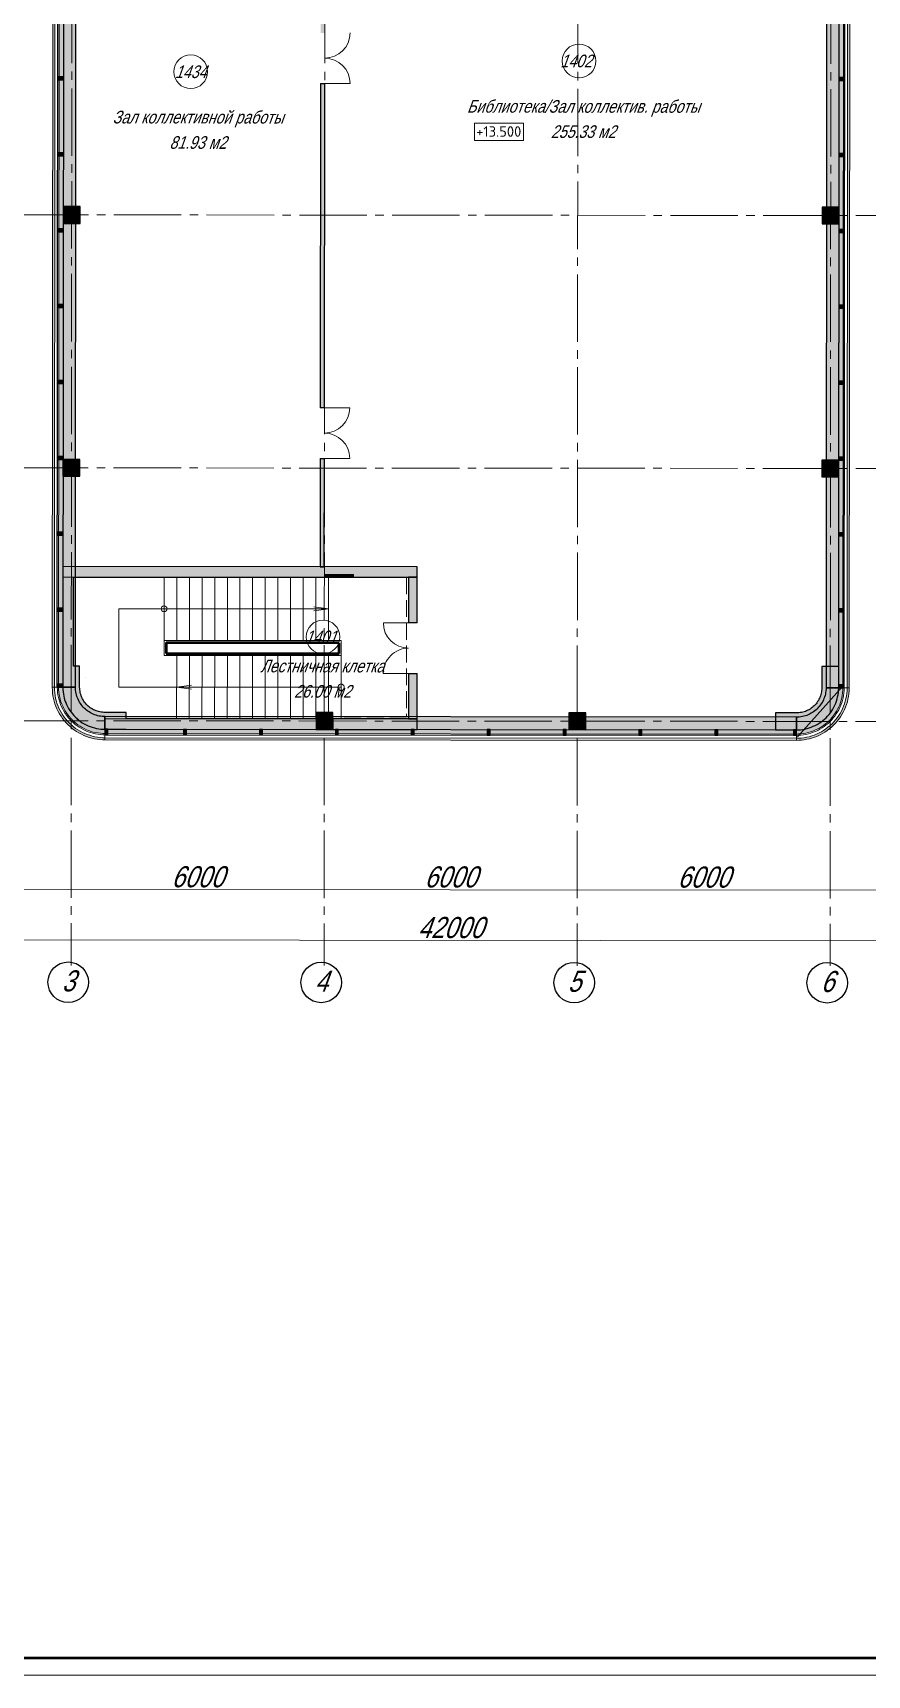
# Model space of a CAD drawing. Header units: millimetres. Extents: x 1949 to 134543, y 1145 to 48705.
# Drawn here: x 114758 to 124651, y 1145 to 20622 of the extents above; entities that cross this region are included whole.
import ezdxf

# ---------------------------------------------------------------- set-up
doc = ezdxf.new("R2010")
doc.units = ezdxf.units.MM
doc.linetypes.add('LTYPE_2', pattern=[270, 200, -70])
doc.linetypes.add('LTYPE_5', pattern=[1100, 800, -100, 100, -100])
for name, color, linetype, lineweight, true_color in [('Лестница', 18, 'Continuous', 25, 0x000000), ('Общий01', 18, 'Continuous', 13, 0x000000), ('Общий02', 18, 'Continuous', 18, 0x000000), ('Стена', 18, 'Continuous', 50, 0x000000), ('Текст_1_10', 18, 'Continuous', 25, 0x000000)]:
    doc.layers.add(name, color=color, linetype=linetype, lineweight=lineweight, true_color=true_color)
doc.layers.add('Оси', color=30, linetype='LTYPE_5', lineweight=9)
doc.styles.add('ARIAL', font='arial.ttf')
doc.styles.add('ARIALUNICODEMS', font='ARIALUNI.ttf')
doc.styles.add('ISOCPEUR', font='isocpeur.ttf')

# ---------------------------------------------------------------- blocks, each defined once
blk = doc.blocks.new('*U221')
at = {"lineweight": 0}
blk.add_lwpolyline([(-836, -5), (5, -5), (5, 1184), (-836, 1184)], close=True, dxfattribs=at)
at = {"color": 0, "linetype": 'Continuous', "lineweight": 50}
blk.add_lwpolyline([(-816, 1179), (0, 1179), (0, 0), (-816, 0)], close=True, dxfattribs=at)

msp = doc.modelspace()

# ---------------------------------------------------------------- hatches: boundary and pattern name
at = {"layer": 'Общий01', "linetype": 'Continuous', "lineweight": 5}
for points in [[(115263, 12863), (115272, 24363), (115122, 24363), (115113, 12863)], [(124172, 24356), (124163, 12856), (124313, 12856), (124322, 24356)], [(115013, 12863), (115022, 24238), (114997, 24238), (114988, 12863)], [(115113, 12863), (115122, 24313), (115072, 24313), (115063, 12863)], [(124322, 24306), (124313, 12856), (124363, 12856), (124372, 24306)], [(124422, 24231), (124413, 12856), (124438, 12856), (124447, 24231)], [(115118, 18363), (115318, 18363), (115318, 18563), (115118, 18563)], [(124118, 18356), (124318, 18356), (124318, 18556), (124118, 18556)], [(115115, 15363), (115315, 15363), (115315, 15563), (115115, 15563)], [(124115, 15356), (124315, 15356), (124315, 15556), (124115, 15556)], [(115114, 14168), (119314, 14165), (119314, 14290), (115114, 14293)], [(115238, 13113), (115239, 14168), (115114, 14168), (115113, 13113)], [(115313, 12863), (115313, 13113), (115113, 13113), (115113, 12863)], [(124113, 13106), (124113, 12856), (124313, 12856), (124313, 13106)], [(115013, 12858), (115013, 12863), (114988, 12863), (114988, 12858), (114989, 12825), (114992, 12793), (114996, 12760), (115003, 12728), (115011, 12696), (115020, 12665), (115031, 12634), (115044, 12604), (115058, 12575), (115074, 12546), (115092, 12518), (115110, 12491), (115130, 12466), (115152, 12441), (115175, 12417), (115199, 12395), (115224, 12374), (115250, 12354), (115277, 12336), (115305, 12319), (115334, 12304), (115363, 12290), (115394, 12277), (115425, 12267), (115456, 12258), (115488, 12250), (115520, 12245), (115553, 12241), (115585, 12238), (115613, 12238), (115613, 12263), (115587, 12263), (115555, 12265), (115524, 12269), (115493, 12275), (115462, 12282), (115432, 12291), (115403, 12301), (115373, 12313), (115345, 12326), (115317, 12341), (115290, 12357), (115264, 12374), (115239, 12393), (115215, 12414), (115192, 12435), (115170, 12458), (115150, 12481), (115130, 12506), (115112, 12532), (115096, 12559), (115081, 12586), (115067, 12614), (115055, 12643), (115044, 12673), (115035, 12703), (115027, 12733), (115021, 12764), (115017, 12795), (115014, 12827)], [(115113, 12859), (115113, 12863), (115063, 12863), (115063, 12858), (115064, 12830), (115067, 12801), (115070, 12772), (115076, 12744), (115083, 12716), (115091, 12689), (115101, 12662), (115112, 12635), (115125, 12609), (115139, 12584), (115154, 12560), (115171, 12536), (115188, 12513), (115207, 12491), (115227, 12471), (115248, 12451), (115270, 12433), (115293, 12415), (115317, 12399), (115342, 12384), (115367, 12371), (115393, 12358), (115420, 12348), (115447, 12338), (115475, 12330), (115503, 12324), (115531, 12319), (115560, 12315), (115589, 12313), (115613, 12313), (115613, 12363), (115591, 12363), (115565, 12365), (115539, 12368), (115513, 12373), (115488, 12379), (115462, 12386), (115438, 12394), (115413, 12404), (115390, 12415), (115367, 12428), (115344, 12441), (115322, 12456), (115302, 12472), (115281, 12489), (115262, 12506), (115244, 12525), (115227, 12545), (115211, 12566), (115196, 12587), (115182, 12609), (115169, 12632), (115158, 12656), (115148, 12680), (115139, 12705), (115131, 12730), (115125, 12755), (115120, 12781), (115116, 12807), (115114, 12833)], [(115263, 12860), (115263, 12863), (115113, 12863), (115113, 12859), (115114, 12833), (115116, 12807), (115120, 12781), (115125, 12755), (115131, 12730), (115139, 12705), (115148, 12680), (115158, 12656), (115169, 12632), (115182, 12609), (115196, 12587), (115211, 12566), (115227, 12545), (115244, 12525), (115262, 12506), (115281, 12489), (115302, 12472), (115322, 12456), (115344, 12441), (115367, 12428), (115390, 12415), (115413, 12404), (115438, 12394), (115462, 12386), (115488, 12379), (115513, 12373), (115539, 12368), (115565, 12365), (115591, 12363), (115613, 12363), (115613, 12513), (115598, 12513), (115579, 12514), (115561, 12517), (115543, 12520), (115525, 12524), (115508, 12529), (115490, 12535), (115473, 12542), (115457, 12550), (115441, 12558), (115425, 12568), (115410, 12578), (115395, 12589), (115381, 12601), (115368, 12613), (115355, 12627), (115343, 12640), (115332, 12655), (115321, 12670), (115311, 12685), (115303, 12701), (115295, 12718), (115287, 12735), (115281, 12752), (115276, 12770), (115271, 12787), (115268, 12805), (115265, 12823), (115264, 12842)], [(115113, 12863), (115113, 12859), (115114, 12833), (115116, 12807), (115120, 12781), (115125, 12755), (115131, 12730), (115139, 12705), (115143, 12692), (115148, 12680), (115158, 12656), (115169, 12632), (115182, 12609), (115196, 12587), (115211, 12566), (115227, 12545), (115244, 12525), (115262, 12506), (115282, 12489), (115302, 12472), (115323, 12456), (115344, 12441), (115367, 12428), (115390, 12415), (115413, 12404), (115438, 12395), (115463, 12386), (115488, 12379), (115513, 12373), (115539, 12368), (115565, 12365), (115591, 12363), (115613, 12363), (115613, 12563), (115600, 12563), (115584, 12564), (115569, 12566), (115553, 12569), (115538, 12572), (115523, 12577), (115508, 12582), (115493, 12588), (115479, 12594), (115465, 12602), (115452, 12610), (115439, 12619), (115426, 12628), (115414, 12638), (115403, 12649), (115392, 12660), (115382, 12672), (115372, 12685), (115363, 12697), (115355, 12711), (115347, 12725), (115340, 12739), (115334, 12753), (115331, 12761), (115329, 12768), (115324, 12783), (115320, 12798), (115317, 12814), (115315, 12829), (115314, 12845), (115313, 12861), (115313, 12863)], [(124163, 12856), (124163, 12853), (124163, 12835), (124161, 12816), (124158, 12798), (124155, 12780), (124151, 12763), (124145, 12745), (124139, 12728), (124132, 12711), (124124, 12694), (124115, 12678), (124105, 12663), (124094, 12648), (124083, 12633), (124071, 12620), (124058, 12606), (124045, 12594), (124031, 12582), (124016, 12571), (124001, 12561), (123985, 12552), (123969, 12543), (123953, 12535), (123936, 12528), (123918, 12522), (123901, 12517), (123883, 12513), (123865, 12510), (123846, 12508), (123828, 12507), (123813, 12506), (123813, 12356), (123835, 12357), (123861, 12358), (123887, 12362), (123913, 12366), (123938, 12372), (123963, 12379), (123988, 12388), (124012, 12398), (124036, 12409), (124059, 12421), (124082, 12434), (124103, 12449), (124124, 12465), (124144, 12481), (124164, 12499), (124182, 12518), (124199, 12538), (124215, 12559), (124230, 12580), (124244, 12602), (124257, 12625), (124268, 12649), (124278, 12673), (124287, 12697), (124295, 12722), (124301, 12748), (124306, 12773), (124310, 12799), (124312, 12825), (124313, 12852), (124313, 12856)], [(124413, 12856), (124413, 12851), (124412, 12819), (124410, 12788), (124405, 12757), (124399, 12726), (124391, 12696), (124382, 12665), (124371, 12636), (124359, 12607), (124345, 12579), (124330, 12551), (124313, 12525), (124295, 12499), (124276, 12474), (124255, 12451), (124234, 12428), (124211, 12407), (124186, 12386), (124161, 12367), (124135, 12350), (124108, 12334), (124081, 12319), (124052, 12306), (124023, 12294), (123993, 12284), (123963, 12275), (123932, 12268), (123901, 12263), (123870, 12259), (123839, 12257), (123813, 12256), (123813, 12231), (123840, 12232), (123873, 12234), (123905, 12238), (123937, 12244), (123969, 12251), (124001, 12260), (124032, 12271), (124062, 12283), (124092, 12297), (124121, 12312), (124149, 12329), (124176, 12347), (124202, 12367), (124227, 12388), (124251, 12410), (124274, 12434), (124295, 12458), (124315, 12484), (124334, 12511), (124352, 12539), (124368, 12567), (124382, 12597), (124395, 12627), (124406, 12658), (124416, 12689), (124423, 12721), (124430, 12753), (124434, 12785), (124437, 12818), (124438, 12850), (124438, 12856)], [(124313, 12856), (124313, 12852), (124312, 12825), (124310, 12799), (124306, 12773), (124301, 12748), (124295, 12722), (124287, 12697), (124278, 12673), (124268, 12649), (124257, 12625), (124244, 12602), (124230, 12580), (124215, 12559), (124199, 12538), (124182, 12518), (124164, 12499), (124144, 12481), (124124, 12465), (124103, 12449), (124082, 12434), (124059, 12421), (124036, 12409), (124012, 12398), (123988, 12388), (123963, 12379), (123938, 12372), (123913, 12366), (123887, 12362), (123861, 12358), (123835, 12357), (123813, 12356), (123813, 12306), (123837, 12307), (123866, 12309), (123894, 12312), (123922, 12317), (123951, 12324), (123978, 12332), (124005, 12341), (124032, 12352), (124058, 12364), (124084, 12377), (124108, 12392), (124132, 12408), (124155, 12426), (124177, 12444), (124199, 12464), (124219, 12484), (124237, 12506), (124255, 12529), (124272, 12552), (124287, 12577), (124301, 12602), (124314, 12628), (124325, 12654), (124335, 12681), (124343, 12709), (124350, 12737), (124356, 12765), (124360, 12794), (124362, 12822), (124363, 12851), (124363, 12856)], [(123813, 12356), (123835, 12357), (123861, 12358), (123887, 12362), (123912, 12366), (123938, 12372), (123963, 12379), (123988, 12388), (124012, 12398), (124036, 12409), (124059, 12421), (124082, 12434), (124103, 12449), (124124, 12465), (124144, 12482), (124163, 12499), (124182, 12518), (124199, 12538), (124215, 12559), (124230, 12580), (124244, 12602), (124257, 12625), (124268, 12649), (124278, 12673), (124287, 12697), (124295, 12722), (124301, 12748), (124306, 12773), (124310, 12799), (124312, 12825), (124313, 12852), (124313, 12856), (124113, 12856), (124113, 12854), (124113, 12838), (124111, 12822), (124109, 12807), (124106, 12791), (124102, 12776), (124098, 12761), (124092, 12746), (124086, 12732), (124079, 12718), (124072, 12704), (124063, 12691), (124054, 12678), (124045, 12665), (124034, 12653), (124023, 12642), (124012, 12631), (124000, 12621), (123987, 12612), (123974, 12603), (123961, 12595), (123947, 12588), (123933, 12581), (123918, 12575), (123903, 12570), (123888, 12566), (123873, 12562), (123857, 12560), (123842, 12558), (123826, 12557), (123813, 12556)], [(115863, 12563), (115613, 12563), (115613, 12363), (115863, 12363)], [(123813, 12506), (115613, 12513), (115613, 12363), (123813, 12356)], [(118113, 12486), (115863, 12488), (115863, 12363), (118113, 12361)], [(118113, 12361), (118313, 12361), (118313, 12561), (118113, 12561)], [(119313, 12485), (118313, 12486), (118313, 12361), (119313, 12360)], [(121113, 12359), (121313, 12358), (121313, 12558), (121113, 12559)], [(123813, 12556), (123563, 12557), (123563, 12357), (123813, 12356)], [(123813, 12356), (115613, 12363), (115613, 12313), (123813, 12306)], [(123813, 12256), (115613, 12263), (115613, 12238), (123813, 12231)]]:
    msp.add_hatch(color=252, dxfattribs=at).paths.add_polyline_path(points)
at = {"layer": 'Общий02', "linetype": 'Continuous', "lineweight": 5}
for points in [[(115119, 20064), (115119, 20099), (115054, 20099), (115054, 20064)], [(124384, 20056), (124384, 20091), (124319, 20091), (124319, 20056)], [(115118, 19164), (115118, 19199), (115053, 19199), (115053, 19164)], [(124383, 19156), (124383, 19191), (124318, 19191), (124318, 19156)], [(115117, 18264), (115118, 18299), (115053, 18299), (115052, 18264)], [(124382, 18256), (124382, 18291), (124317, 18291), (124317, 18256)], [(115117, 17364), (115117, 17399), (115052, 17399), (115052, 17364)], [(124382, 17356), (124382, 17391), (124317, 17391), (124317, 17356)], [(115116, 16464), (115116, 16499), (115051, 16499), (115051, 16464)], [(124381, 16456), (124381, 16491), (124316, 16491), (124316, 16456)], [(115115, 15564), (115115, 15599), (115050, 15599), (115050, 15564)], [(124380, 15556), (124380, 15591), (124315, 15591), (124315, 15556)], [(115115, 14664), (115115, 14699), (115050, 14699), (115050, 14664)], [(124380, 14656), (124380, 14691), (124315, 14691), (124315, 14656)], [(115114, 13764), (115114, 13799), (115049, 13799), (115049, 13764)], [(124379, 13756), (124379, 13791), (124314, 13791), (124314, 13756)], [(115113, 12864), (115113, 12899), (115048, 12899), (115048, 12864)], [(124378, 12856), (124378, 12891), (124313, 12891), (124313, 12856)], [(115648, 12363), (115613, 12363), (115613, 12298), (115648, 12298)], [(116580, 12362), (116545, 12362), (116545, 12297), (116580, 12297)], [(117480, 12361), (117445, 12361), (117445, 12296), (117480, 12296)], [(118380, 12361), (118345, 12361), (118345, 12296), (118380, 12296)], [(119280, 12360), (119245, 12360), (119245, 12295), (119280, 12295)], [(120180, 12359), (120145, 12359), (120145, 12294), (120180, 12294)], [(121080, 12359), (121045, 12359), (121045, 12294), (121080, 12294)], [(121980, 12358), (121945, 12358), (121945, 12293), (121980, 12293)], [(122880, 12357), (122845, 12357), (122845, 12292), (122880, 12292)], [(123813, 12356), (123778, 12356), (123778, 12291), (123813, 12291)]]:
    msp.add_hatch(color=252, dxfattribs=at).paths.add_polyline_path(points)
at = {"layer": 'Стена', "linetype": 'Continuous', "lineweight": 5}
h = msp.add_hatch(color=252, dxfattribs=at)
h.paths.add_polyline_path([(118216, 16176), (118219, 20022), (118169, 20022), (118166, 16176)])
h.paths.add_polyline_path([(118220, 21877), (118170, 21877), (118169, 20622), (118219, 20622)])
h.paths.add_polyline_path([(118171, 22327), (118221, 22327), (118221, 22861), (118171, 22861)])
h.paths.add_polyline_path([(118215, 15576), (118165, 15576), (118164, 14291), (118214, 14291)])
h = msp.add_hatch(color=252, dxfattribs=at)
h.paths.add_polyline_path([(119314, 13625), (119314, 14165), (119214, 14165), (119214, 13625)])
h.paths.add_polyline_path([(119313, 13025), (119213, 13025), (119213, 12485), (119313, 12485)])

# ---------------------------------------------------------------- linework, layer by layer
at = {"layer": 'Лестница', "color": 252, "linetype": 'Continuous', "lineweight": 13}
for p, q in [((116314, 14167), (115114, 14168)), ((118264, 14166), (116314, 14167)), ((116314, 13417), (116314, 14167)), ((116464, 13417), (116464, 14167)), ((116614, 13417), (116614, 14167)), ((116764, 13417), (116764, 14167)), ((116914, 13417), (116914, 14167)), ((117064, 13417), (117064, 14167)), ((117214, 13417), (117214, 14167)), ((117364, 13416), (117364, 14166)), ((117514, 13416), (117514, 14166)), ((117664, 13416), (117664, 14166)), ((117814, 13416), (117814, 14166)), ((117964, 13416), (117964, 14166)), ((118114, 13416), (118114, 14166)), ((118264, 13416), (118264, 14166)), ((115776, 12863), (115776, 13793)), ((115776, 13793), (118264, 13791)), ((118264, 13791), (118076, 13791)), ((118264, 13791), (118089, 13816)), ((118089, 13766), (118264, 13791)), ((118264, 13791), (118264, 13791)), ((116314, 13417), (118414, 13416)), ((116314, 13237), (116314, 13417)), ((118414, 13236), (118414, 13416)), ((118414, 13236), (116314, 13237)), ((116464, 13237), (116463, 12487)), ((116614, 13237), (116613, 12487)), ((116764, 13237), (116763, 12487)), ((116914, 13237), (116913, 12487)), ((117064, 13237), (117063, 12487)), ((117214, 13237), (117213, 12487)), ((117364, 13236), (117363, 12486)), ((117514, 13236), (117513, 12486)), ((117664, 13236), (117663, 12486)), ((117814, 13236), (117813, 12486)), ((117964, 13236), (117963, 12486)), ((118114, 13236), (118113, 12486)), ((118264, 13236), (118263, 12486)), ((118414, 13236), (118413, 12486)), ((116463, 12862), (115776, 12863)), ((116638, 12887), (116463, 12862)), ((118413, 12861), (116463, 12862)), ((116463, 12862), (116651, 12862)), ((116463, 12862), (116463, 12862)), ((116463, 12862), (116638, 12837)), ((118377, 12870), (118376, 12864)), ((118376, 12864), (118376, 12861)), ((118376, 12861), (118376, 12861)), ((118376, 12861), (118376, 12855)), ((118379, 12875), (118377, 12870)), ((118382, 12881), (118379, 12875)), ((118385, 12886), (118382, 12881)), ((118390, 12890), (118385, 12886)), ((118395, 12893), (118390, 12890)), ((118400, 12896), (118395, 12893)), ((118406, 12897), (118400, 12896)), ((118412, 12898), (118406, 12897)), ((118418, 12898), (118412, 12898)), ((118413, 12898), (118413, 12898)), ((118424, 12896), (118418, 12898)), ((118430, 12894), (118424, 12896)), ((118435, 12891), (118430, 12894)), ((118440, 12887), (118435, 12891)), ((118444, 12882), (118440, 12887)), ((118447, 12877), (118444, 12882)), ((118449, 12871), (118447, 12877)), ((118450, 12865), (118449, 12871)), ((118451, 12859), (118450, 12865)), ((118450, 12853), (118451, 12859)), ((118451, 12861), (118451, 12861)), ((118376, 12855), (118378, 12849)), ((118378, 12849), (118380, 12843)), ((118380, 12843), (118383, 12838)), ((118383, 12838), (118388, 12833)), ((118388, 12833), (118392, 12830)), ((118392, 12830), (118398, 12827)), ((118398, 12827), (118403, 12824)), ((118403, 12824), (118409, 12823)), ((118409, 12823), (118416, 12823)), ((118413, 12823), (118413, 12823)), ((118416, 12823), (118422, 12824)), ((118422, 12824), (118427, 12826)), ((118427, 12826), (118433, 12829)), ((118433, 12829), (118438, 12832)), ((118438, 12832), (118442, 12837)), ((118442, 12837), (118446, 12842)), ((118446, 12842), (118448, 12847)), ((118448, 12847), (118450, 12853)), ((115282, 12488), (115282, 12488)), ((115613, 12488), (118413, 12486)), ((116981, 12487), (118413, 12486))]:
    msp.add_line(p, q, dxfattribs=at)
at = {"layer": 'Лестница', "color": 252, "linetype": 'Continuous', "lineweight": 50}
for p, q in [((118214, 14191), (118564, 14191)), ((116339, 13392), (118389, 13391)), ((116339, 13392), (116339, 13262)), ((116339, 13262), (118389, 13261)), ((118389, 13261), (118389, 13386))]:
    msp.add_line(p, q, dxfattribs=at)
at = {"layer": 'Лестница', "color": 252, "linetype": 'LTYPE_2', "lineweight": 13}
for p, q in [((118264, 14166), (119189, 14165)), ((119189, 14165), (119188, 12510)), ((119188, 12510), (118388, 12511))]:
    msp.add_line(p, q, dxfattribs=at)
at = {"layer": 'Лестница', "color": 252, "linetype": 'Continuous', "lineweight": 13}
msp.add_circle((116314, 13792), 35, dxfattribs=at)
at = {"layer": 'Общий01', "color": 252, "linetype": 'LTYPE_5', "lineweight": 5}
for p, q in [((115237, 43063), (115211, 9563)), ((118237, 43061), (118211, 9561)), ((121237, 43058), (121211, 9558)), ((124237, 43056), (124211, 9556)), ((130818, 18451), (102998, 18473)), ((130815, 15451), (102995, 15473)), ((130813, 12451), (102993, 12473))]:
    msp.add_line(p, q, dxfattribs=at)
at = {"layer": 'Общий01', "color": 252, "linetype": 'Continuous', "lineweight": 25}
for p, q in [((115122, 24363), (115113, 12863)), ((115263, 12863), (115272, 24513)), ((124172, 24356), (124163, 12856)), ((124313, 12856), (124322, 24356)), ((115318, 18563), (115118, 18563)), ((115118, 18563), (115118, 18363)), ((115318, 18363), (115318, 18563)), ((124318, 18556), (124118, 18556)), ((124118, 18556), (124118, 18356)), ((124318, 18356), (124318, 18556)), ((115118, 18363), (115318, 18363)), ((124118, 18356), (124318, 18356)), ((115315, 15563), (115115, 15563)), ((115115, 15563), (115115, 15363)), ((115315, 15363), (115315, 15563)), ((124315, 15556), (124115, 15556)), ((124115, 15556), (124115, 15356)), ((124315, 15356), (124315, 15556)), ((115115, 15363), (115315, 15363)), ((124115, 15356), (124315, 15356)), ((119314, 14290), (115114, 14293)), ((115114, 14293), (115114, 14168)), ((119314, 14165), (119314, 14290)), ((115114, 14168), (115113, 13113)), ((115238, 13113), (115239, 14168)), ((115239, 14168), (119314, 14165)), ((115113, 13113), (115113, 12863)), ((115313, 13113), (115238, 13113)), ((115313, 12863), (115313, 13113)), ((124113, 13106), (124113, 12856)), ((124313, 13106), (124113, 13106)), ((124313, 12856), (124313, 13106)), ((115113, 12863), (115113, 12863)), ((115113, 12863), (115263, 12863)), ((115263, 12863), (115113, 12863)), ((115113, 12863), (115113, 12859)), ((115113, 12863), (115113, 12859)), ((115113, 12863), (115113, 12863)), ((115113, 12859), (115114, 12833)), ((115113, 12859), (115114, 12833)), ((115263, 12860), (115263, 12863)), ((115263, 12863), (115263, 12863)), ((115264, 12842), (115263, 12860)), ((115313, 12861), (115313, 12863)), ((115313, 12863), (115313, 12863)), ((115314, 12845), (115313, 12861)), ((124113, 12856), (124113, 12856)), ((124113, 12856), (124113, 12854)), ((124163, 12856), (124163, 12856)), ((124163, 12856), (124313, 12856)), ((124163, 12856), (124163, 12853)), ((124313, 12856), (124163, 12856)), ((124313, 12856), (124313, 12856)), ((124313, 12852), (124313, 12856)), ((124313, 12852), (124313, 12856)), ((124313, 12856), (124313, 12856)), ((115114, 12833), (115116, 12807)), ((115114, 12833), (115116, 12807)), ((115116, 12807), (115120, 12781)), ((115116, 12807), (115120, 12781)), ((115120, 12781), (115125, 12755)), ((115120, 12781), (115125, 12755)), ((115125, 12755), (115131, 12730)), ((115125, 12755), (115131, 12730)), ((115131, 12730), (115139, 12705)), ((115131, 12730), (115139, 12705)), ((115139, 12705), (115148, 12680)), ((115139, 12705), (115143, 12692)), ((115143, 12692), (115148, 12680)), ((115148, 12680), (115158, 12656)), ((115148, 12680), (115158, 12656)), ((115265, 12823), (115264, 12842)), ((115268, 12805), (115265, 12823)), ((115271, 12787), (115268, 12805)), ((115276, 12770), (115271, 12787)), ((115281, 12752), (115276, 12770)), ((115287, 12735), (115281, 12752)), ((115295, 12718), (115287, 12735)), ((115303, 12701), (115295, 12718)), ((115311, 12685), (115303, 12701)), ((115321, 12670), (115311, 12685)), ((115315, 12829), (115314, 12845)), ((115317, 12814), (115315, 12829)), ((115320, 12798), (115317, 12814)), ((115324, 12783), (115320, 12798)), ((115332, 12655), (115321, 12670)), ((115329, 12768), (115324, 12783)), ((115331, 12761), (115329, 12768)), ((115334, 12753), (115331, 12761)), ((115340, 12739), (115334, 12753)), ((115347, 12725), (115340, 12739)), ((115355, 12711), (115347, 12725)), ((115363, 12697), (115355, 12711)), ((115372, 12685), (115363, 12697)), ((115382, 12672), (115372, 12685)), ((115392, 12660), (115382, 12672)), ((115403, 12649), (115392, 12660)), ((124045, 12665), (124034, 12653)), ((124054, 12678), (124045, 12665)), ((124063, 12691), (124054, 12678)), ((124072, 12704), (124063, 12691)), ((124079, 12718), (124072, 12704)), ((124086, 12732), (124079, 12718)), ((124092, 12746), (124086, 12732)), ((124098, 12761), (124092, 12746)), ((124105, 12663), (124094, 12648)), ((124102, 12776), (124098, 12761)), ((124106, 12791), (124102, 12776)), ((124115, 12678), (124105, 12663)), ((124109, 12807), (124106, 12791)), ((124111, 12822), (124109, 12807)), ((124113, 12838), (124111, 12822)), ((124113, 12854), (124113, 12838)), ((124124, 12694), (124115, 12678)), ((124132, 12711), (124124, 12694)), ((124139, 12728), (124132, 12711)), ((124145, 12745), (124139, 12728)), ((124151, 12763), (124145, 12745)), ((124155, 12780), (124151, 12763)), ((124158, 12798), (124155, 12780)), ((124161, 12816), (124158, 12798)), ((124163, 12835), (124161, 12816)), ((124163, 12853), (124163, 12835)), ((124268, 12649), (124278, 12673)), ((124268, 12649), (124278, 12673)), ((124278, 12673), (124287, 12697)), ((124278, 12673), (124287, 12697)), ((124287, 12697), (124295, 12722)), ((124287, 12697), (124295, 12722)), ((124295, 12722), (124301, 12748)), ((124295, 12722), (124301, 12748)), ((124301, 12748), (124306, 12773)), ((124301, 12748), (124306, 12773)), ((124306, 12773), (124310, 12799)), ((124306, 12773), (124310, 12799)), ((124310, 12799), (124312, 12825)), ((124310, 12799), (124312, 12825)), ((124312, 12825), (124313, 12852)), ((124312, 12825), (124313, 12852)), ((115158, 12656), (115169, 12632)), ((115158, 12656), (115169, 12632)), ((115169, 12632), (115182, 12609)), ((115169, 12632), (115182, 12609)), ((115182, 12609), (115196, 12587)), ((115182, 12609), (115196, 12587)), ((115196, 12587), (115211, 12566)), ((115196, 12587), (115211, 12566)), ((115211, 12566), (115227, 12545)), ((115211, 12566), (115227, 12545)), ((115227, 12545), (115244, 12525)), ((115227, 12545), (115244, 12525)), ((115244, 12525), (115262, 12506)), ((115244, 12525), (115262, 12506)), ((115262, 12506), (115281, 12489)), ((115262, 12506), (115282, 12489)), ((115281, 12489), (115302, 12472)), ((115282, 12489), (115302, 12472)), ((115302, 12472), (115322, 12456)), ((115302, 12472), (115323, 12456)), ((115343, 12640), (115332, 12655)), ((115355, 12627), (115343, 12640)), ((115368, 12613), (115355, 12627)), ((115381, 12601), (115368, 12613)), ((115395, 12589), (115381, 12601)), ((115410, 12578), (115395, 12589)), ((115414, 12638), (115403, 12649)), ((115425, 12568), (115410, 12578)), ((115426, 12628), (115414, 12638)), ((115441, 12558), (115425, 12568)), ((115439, 12619), (115426, 12628)), ((115452, 12610), (115439, 12619)), ((115457, 12550), (115441, 12558)), ((115465, 12602), (115452, 12610)), ((115473, 12542), (115457, 12550)), ((115479, 12594), (115465, 12602)), ((115490, 12535), (115473, 12542)), ((115493, 12588), (115479, 12594)), ((115508, 12529), (115490, 12535)), ((115508, 12582), (115493, 12588)), ((115523, 12577), (115508, 12582)), ((115525, 12524), (115508, 12529)), ((115538, 12572), (115523, 12577)), ((115543, 12520), (115525, 12524)), ((115553, 12569), (115538, 12572)), ((115561, 12517), (115543, 12520)), ((115569, 12566), (115553, 12569)), ((115579, 12514), (115561, 12517)), ((115584, 12564), (115569, 12566)), ((115598, 12513), (115579, 12514)), ((115600, 12563), (115584, 12564)), ((115613, 12513), (115598, 12513)), ((115613, 12563), (115600, 12563)), ((115863, 12563), (115613, 12563)), ((115613, 12513), (115613, 12513)), ((123813, 12506), (115613, 12513)), ((115613, 12513), (115613, 12363)), ((115613, 12363), (115613, 12513)), ((115863, 12488), (115863, 12563)), ((118113, 12486), (115863, 12488)), ((118313, 12561), (118113, 12561)), ((118113, 12561), (118113, 12486)), ((118313, 12361), (118313, 12561)), ((119313, 12485), (118313, 12486)), ((118313, 12486), (118313, 12361)), ((119313, 12360), (119313, 12485)), ((121313, 12558), (121113, 12559)), ((121113, 12559), (121113, 12359)), ((121313, 12358), (121313, 12558)), ((123813, 12556), (123563, 12557)), ((123563, 12557), (123563, 12357)), ((123826, 12557), (123813, 12556)), ((123813, 12556), (123813, 12556)), ((123828, 12507), (123813, 12506)), ((123813, 12506), (123813, 12506)), ((123813, 12356), (123813, 12506)), ((123813, 12506), (123813, 12356)), ((123842, 12558), (123826, 12557)), ((123846, 12508), (123828, 12507)), ((123857, 12560), (123842, 12558)), ((123865, 12510), (123846, 12508)), ((123873, 12562), (123857, 12560)), ((123883, 12513), (123865, 12510)), ((123888, 12566), (123873, 12562)), ((123901, 12517), (123883, 12513)), ((123903, 12570), (123888, 12566)), ((123918, 12522), (123901, 12517)), ((123918, 12575), (123903, 12570)), ((123933, 12581), (123918, 12575)), ((123936, 12528), (123918, 12522)), ((123947, 12588), (123933, 12581)), ((123953, 12535), (123936, 12528)), ((123961, 12595), (123947, 12588)), ((123969, 12543), (123953, 12535)), ((123974, 12603), (123961, 12595)), ((123985, 12552), (123969, 12543)), ((123987, 12612), (123974, 12603)), ((124001, 12561), (123985, 12552)), ((124000, 12621), (123987, 12612)), ((124012, 12631), (124000, 12621)), ((124016, 12571), (124001, 12561)), ((124023, 12642), (124012, 12631)), ((124031, 12582), (124016, 12571)), ((124034, 12653), (124023, 12642)), ((124045, 12594), (124031, 12582)), ((124058, 12606), (124045, 12594)), ((124071, 12620), (124058, 12606)), ((124083, 12633), (124071, 12620)), ((124094, 12648), (124083, 12633)), ((124124, 12465), (124144, 12482)), ((124124, 12465), (124144, 12481)), ((124144, 12481), (124164, 12499)), ((124144, 12482), (124163, 12499)), ((124163, 12499), (124182, 12518)), ((124164, 12499), (124182, 12518)), ((124182, 12518), (124199, 12538)), ((124182, 12518), (124199, 12538)), ((124199, 12538), (124215, 12559)), ((124199, 12538), (124215, 12559)), ((124215, 12559), (124230, 12580)), ((124215, 12559), (124230, 12580)), ((124230, 12580), (124244, 12602)), ((124230, 12580), (124244, 12602)), ((124244, 12602), (124257, 12625)), ((124244, 12602), (124257, 12625)), ((124257, 12625), (124268, 12649)), ((124257, 12625), (124268, 12649)), ((115322, 12456), (115344, 12441)), ((115323, 12456), (115344, 12441)), ((115344, 12441), (115367, 12428)), ((115344, 12441), (115367, 12428)), ((115367, 12428), (115390, 12415)), ((115367, 12428), (115390, 12415)), ((115390, 12415), (115413, 12404)), ((115390, 12415), (115413, 12404)), ((115413, 12404), (115438, 12394)), ((115413, 12404), (115438, 12395)), ((115438, 12395), (115463, 12386)), ((115438, 12394), (115462, 12386)), ((115462, 12386), (115488, 12379)), ((115463, 12386), (115488, 12379)), ((115488, 12379), (115513, 12373)), ((115488, 12379), (115513, 12373)), ((115513, 12373), (115539, 12368)), ((115513, 12373), (115539, 12368)), ((115539, 12368), (115565, 12365)), ((115539, 12368), (115565, 12365)), ((115565, 12365), (115591, 12363)), ((115565, 12365), (115591, 12363)), ((115591, 12363), (115613, 12363)), ((115591, 12363), (115613, 12363)), ((115613, 12363), (115613, 12363)), ((115613, 12363), (123813, 12356)), ((115613, 12363), (115613, 12363)), ((115613, 12363), (115863, 12363)), ((115863, 12363), (118113, 12361)), ((118113, 12361), (118313, 12361)), ((118313, 12361), (119313, 12360)), ((121113, 12359), (121313, 12358)), ((123563, 12357), (123813, 12356)), ((123813, 12356), (123835, 12357)), ((123813, 12356), (123835, 12357)), ((123813, 12356), (123813, 12356)), ((123813, 12356), (123813, 12356)), ((123835, 12357), (123861, 12358)), ((123835, 12357), (123861, 12358)), ((123861, 12358), (123887, 12362)), ((123861, 12358), (123887, 12362)), ((123887, 12362), (123913, 12366)), ((123887, 12362), (123912, 12366)), ((123912, 12366), (123938, 12372)), ((123913, 12366), (123938, 12372)), ((123938, 12372), (123963, 12379)), ((123938, 12372), (123963, 12379)), ((123963, 12379), (123988, 12388)), ((123963, 12379), (123988, 12388)), ((123988, 12388), (124012, 12398)), ((123988, 12388), (124012, 12398)), ((124012, 12398), (124036, 12409)), ((124012, 12398), (124036, 12409)), ((124036, 12409), (124059, 12421)), ((124036, 12409), (124059, 12421)), ((124059, 12421), (124082, 12434)), ((124059, 12421), (124082, 12434)), ((124082, 12434), (124103, 12449)), ((124082, 12434), (124103, 12449)), ((124103, 12449), (124124, 12465)), ((124103, 12449), (124124, 12465))]:
    msp.add_line(p, q, dxfattribs=at)
at = {"layer": 'Общий01', "color": 252, "linetype": 'Continuous', "lineweight": 13}
for p, q in [((115113, 12863), (115122, 24363)), ((124322, 24356), (124313, 12856)), ((114997, 24238), (114988, 12863)), ((115022, 24263), (115013, 12863)), ((115072, 24313), (115063, 12863)), ((124363, 12856), (124372, 24306)), ((124413, 12856), (124422, 24256)), ((124438, 12856), (124447, 24231)), ((114988, 12863), (114988, 12863)), ((114988, 12863), (114988, 12858)), ((115013, 12863), (114988, 12863)), ((114988, 12863), (115013, 12863)), ((114988, 12858), (114989, 12825)), ((115013, 12858), (115013, 12863)), ((115013, 12863), (115013, 12863)), ((115013, 12863), (115063, 12863)), ((115063, 12863), (115013, 12863)), ((115013, 12863), (115013, 12863)), ((115014, 12827), (115013, 12858)), ((115063, 12863), (115063, 12863)), ((115063, 12863), (115063, 12863)), ((115113, 12863), (115063, 12863)), ((115063, 12858), (115063, 12863)), ((115063, 12863), (115113, 12863)), ((115064, 12830), (115063, 12858)), ((115113, 12859), (115113, 12863)), ((115113, 12863), (115113, 12863)), ((115114, 12833), (115113, 12859)), ((124313, 12856), (124313, 12852)), ((124363, 12856), (124313, 12856)), ((124313, 12856), (124313, 12856)), ((124313, 12856), (124363, 12856)), ((124363, 12851), (124363, 12856)), ((124363, 12856), (124363, 12856)), ((124363, 12856), (124363, 12856)), ((124363, 12856), (124413, 12856)), ((124413, 12856), (124363, 12856)), ((124413, 12851), (124413, 12856)), ((124438, 12856), (124413, 12856)), ((124413, 12856), (124413, 12856)), ((124413, 12856), (124438, 12856)), ((124438, 12850), (124438, 12856)), ((124438, 12856), (124438, 12856)), ((114989, 12825), (114992, 12793)), ((114992, 12793), (114996, 12760)), ((114996, 12760), (115003, 12728)), ((115003, 12728), (115011, 12696)), ((115011, 12696), (115020, 12665)), ((115017, 12795), (115014, 12827)), ((115017, 12795), (115021, 12764)), ((115020, 12665), (115031, 12634)), ((115021, 12764), (115027, 12733)), ((115035, 12703), (115027, 12733)), ((115044, 12673), (115035, 12703)), ((115044, 12673), (115055, 12643)), ((115067, 12801), (115064, 12830)), ((115070, 12772), (115067, 12801)), ((115070, 12772), (115076, 12744)), ((115083, 12716), (115076, 12744)), ((115091, 12689), (115083, 12716)), ((115091, 12689), (115101, 12662)), ((115112, 12635), (115101, 12662)), ((115116, 12807), (115114, 12833)), ((115120, 12781), (115116, 12807)), ((115125, 12755), (115120, 12781)), ((115131, 12730), (115125, 12755)), ((115139, 12705), (115131, 12730)), ((115148, 12680), (115139, 12705)), ((115158, 12656), (115148, 12680)), ((124278, 12673), (124268, 12649)), ((124287, 12697), (124278, 12673)), ((124295, 12722), (124287, 12697)), ((124301, 12748), (124295, 12722)), ((124306, 12773), (124301, 12748)), ((124310, 12799), (124306, 12773)), ((124312, 12825), (124310, 12799)), ((124313, 12852), (124312, 12825)), ((124335, 12681), (124325, 12654)), ((124335, 12681), (124343, 12709)), ((124350, 12737), (124343, 12709)), ((124356, 12765), (124350, 12737)), ((124360, 12794), (124356, 12765)), ((124360, 12794), (124362, 12822)), ((124363, 12851), (124362, 12822)), ((124382, 12665), (124371, 12636)), ((124382, 12665), (124391, 12696)), ((124391, 12696), (124399, 12726)), ((124405, 12757), (124399, 12726)), ((124405, 12757), (124410, 12788)), ((124406, 12658), (124416, 12689)), ((124410, 12788), (124412, 12819)), ((124412, 12819), (124413, 12851)), ((124416, 12689), (124423, 12721)), ((124423, 12721), (124430, 12753)), ((124430, 12753), (124434, 12785)), ((124434, 12785), (124437, 12818)), ((124437, 12818), (124438, 12850)), ((115031, 12634), (115044, 12604)), ((115044, 12604), (115058, 12575)), ((115067, 12614), (115055, 12643)), ((115058, 12575), (115074, 12546)), ((115067, 12614), (115081, 12586)), ((115074, 12546), (115092, 12518)), ((115096, 12559), (115081, 12586)), ((115092, 12518), (115110, 12491)), ((115096, 12559), (115112, 12532)), ((115110, 12491), (115130, 12466)), ((115112, 12635), (115125, 12609)), ((115112, 12532), (115130, 12506)), ((115125, 12609), (115139, 12584)), ((115150, 12481), (115130, 12506)), ((115130, 12466), (115152, 12441)), ((115154, 12560), (115139, 12584)), ((115150, 12481), (115170, 12458)), ((115171, 12536), (115154, 12560)), ((115169, 12632), (115158, 12656)), ((115182, 12609), (115169, 12632)), ((115171, 12536), (115188, 12513)), ((115196, 12587), (115182, 12609)), ((115207, 12491), (115188, 12513)), ((115211, 12566), (115196, 12587)), ((115227, 12471), (115207, 12491)), ((115227, 12545), (115211, 12566)), ((115244, 12525), (115227, 12545)), ((115248, 12451), (115227, 12471)), ((115262, 12506), (115244, 12525)), ((115281, 12489), (115262, 12506)), ((115302, 12472), (115281, 12489)), ((115322, 12456), (115302, 12472)), ((124144, 12481), (124124, 12465)), ((124164, 12499), (124144, 12481)), ((124182, 12518), (124164, 12499)), ((124199, 12538), (124182, 12518)), ((124215, 12559), (124199, 12538)), ((124199, 12464), (124219, 12484)), ((124230, 12580), (124215, 12559)), ((124219, 12484), (124237, 12506)), ((124244, 12602), (124230, 12580)), ((124255, 12529), (124237, 12506)), ((124257, 12625), (124244, 12602)), ((124272, 12552), (124255, 12529)), ((124255, 12451), (124276, 12474)), ((124268, 12649), (124257, 12625)), ((124272, 12552), (124287, 12577)), ((124276, 12474), (124295, 12499)), ((124287, 12577), (124301, 12602)), ((124313, 12525), (124295, 12499)), ((124295, 12458), (124315, 12484)), ((124301, 12602), (124314, 12628)), ((124330, 12551), (124313, 12525)), ((124325, 12654), (124314, 12628)), ((124315, 12484), (124334, 12511)), ((124330, 12551), (124345, 12579)), ((124334, 12511), (124352, 12539)), ((124359, 12607), (124345, 12579)), ((124352, 12539), (124368, 12567)), ((124359, 12607), (124371, 12636)), ((124368, 12567), (124382, 12597)), ((124382, 12597), (124395, 12627)), ((124395, 12627), (124406, 12658)), ((115152, 12441), (115175, 12417)), ((115170, 12458), (115192, 12435)), ((115175, 12417), (115199, 12395)), ((115192, 12435), (115215, 12414)), ((115199, 12395), (115224, 12374)), ((115215, 12414), (115239, 12393)), ((115224, 12374), (115250, 12354)), ((115264, 12374), (115239, 12393)), ((115270, 12433), (115248, 12451)), ((115250, 12354), (115277, 12336)), ((115290, 12357), (115264, 12374)), ((115293, 12415), (115270, 12433)), ((115277, 12336), (115305, 12319)), ((115317, 12341), (115290, 12357)), ((115293, 12415), (115317, 12399)), ((115305, 12319), (115334, 12304)), ((115317, 12399), (115342, 12384)), ((115317, 12341), (115345, 12326)), ((115344, 12441), (115322, 12456)), ((115334, 12304), (115363, 12290)), ((115367, 12371), (115342, 12384)), ((115367, 12428), (115344, 12441)), ((115345, 12326), (115373, 12313)), ((115363, 12290), (115394, 12277)), ((115390, 12415), (115367, 12428)), ((115367, 12371), (115393, 12358)), ((115403, 12301), (115373, 12313)), ((115413, 12404), (115390, 12415)), ((115393, 12358), (115420, 12348)), ((115394, 12277), (115425, 12267)), ((115403, 12301), (115432, 12291)), ((115438, 12394), (115413, 12404)), ((115447, 12338), (115420, 12348)), ((115432, 12291), (115462, 12282)), ((115462, 12386), (115438, 12394)), ((115447, 12338), (115475, 12330)), ((115488, 12379), (115462, 12386)), ((115493, 12275), (115462, 12282)), ((115503, 12324), (115475, 12330)), ((115513, 12373), (115488, 12379)), ((115524, 12269), (115493, 12275)), ((115503, 12324), (115531, 12319)), ((115539, 12368), (115513, 12373)), ((115560, 12315), (115531, 12319)), ((115565, 12365), (115539, 12368)), ((115589, 12313), (115560, 12315)), ((115591, 12363), (115565, 12365)), ((115589, 12313), (115613, 12313)), ((115613, 12363), (115591, 12363)), ((115613, 12313), (115613, 12363)), ((123813, 12356), (115613, 12363)), ((115613, 12363), (115613, 12363)), ((115613, 12363), (115613, 12313)), ((115613, 12313), (115613, 12313)), ((115613, 12313), (115613, 12313)), ((115613, 12313), (115613, 12263)), ((115613, 12263), (115613, 12313)), ((115613, 12313), (123813, 12306)), ((123835, 12357), (123813, 12356)), ((123813, 12356), (123813, 12306)), ((123813, 12356), (123813, 12356)), ((123813, 12306), (123813, 12356)), ((123813, 12306), (123837, 12307)), ((123813, 12306), (123813, 12306)), ((123813, 12306), (123813, 12306)), ((123813, 12306), (123813, 12231)), ((123813, 12231), (123813, 12306)), ((123861, 12358), (123835, 12357)), ((123837, 12307), (123866, 12309)), ((123887, 12362), (123861, 12358)), ((123866, 12309), (123894, 12312)), ((123913, 12366), (123887, 12362)), ((123922, 12317), (123894, 12312)), ((123938, 12372), (123913, 12366)), ((123951, 12324), (123922, 12317)), ((123963, 12275), (123932, 12268)), ((123963, 12379), (123938, 12372)), ((123951, 12324), (123978, 12332)), ((123988, 12388), (123963, 12379)), ((123963, 12275), (123993, 12284)), ((123978, 12332), (124005, 12341)), ((124012, 12398), (123988, 12388)), ((124023, 12294), (123993, 12284)), ((124032, 12352), (124005, 12341)), ((124036, 12409), (124012, 12398)), ((124023, 12294), (124052, 12306)), ((124058, 12364), (124032, 12352)), ((124032, 12271), (124062, 12283)), ((124059, 12421), (124036, 12409)), ((124052, 12306), (124081, 12319)), ((124084, 12377), (124058, 12364)), ((124082, 12434), (124059, 12421)), ((124062, 12283), (124092, 12297)), ((124108, 12334), (124081, 12319)), ((124103, 12449), (124082, 12434)), ((124108, 12392), (124084, 12377)), ((124092, 12297), (124121, 12312)), ((124124, 12465), (124103, 12449)), ((124132, 12408), (124108, 12392)), ((124108, 12334), (124135, 12350)), ((124121, 12312), (124149, 12329)), ((124132, 12408), (124155, 12426)), ((124135, 12350), (124161, 12367)), ((124149, 12329), (124176, 12347)), ((124155, 12426), (124177, 12444)), ((124186, 12386), (124161, 12367)), ((124176, 12347), (124202, 12367)), ((124199, 12464), (124177, 12444)), ((124211, 12407), (124186, 12386)), ((124202, 12367), (124227, 12388)), ((124211, 12407), (124234, 12428)), ((124227, 12388), (124251, 12410)), ((124234, 12428), (124255, 12451)), ((124251, 12410), (124274, 12434)), ((124274, 12434), (124295, 12458)), ((115425, 12267), (115456, 12258)), ((115456, 12258), (115488, 12250)), ((115488, 12250), (115520, 12245)), ((115520, 12245), (115553, 12241)), ((115524, 12269), (115555, 12265)), ((115553, 12241), (115585, 12238)), ((115555, 12265), (115587, 12263)), ((115585, 12238), (115613, 12238)), ((115587, 12263), (115613, 12263)), ((115613, 12263), (115587, 12263)), ((115613, 12263), (115613, 12263)), ((115613, 12238), (115613, 12263)), ((123813, 12256), (115613, 12263)), ((115613, 12263), (115613, 12263)), ((115613, 12263), (115613, 12238)), ((115613, 12238), (115613, 12238)), ((115613, 12238), (123813, 12231)), ((123813, 12256), (123839, 12257)), ((123839, 12257), (123813, 12256)), ((123813, 12256), (123813, 12256)), ((123813, 12256), (123813, 12256)), ((123813, 12231), (123840, 12232)), ((123813, 12231), (123813, 12231)), ((123839, 12257), (123870, 12259)), ((123840, 12232), (123873, 12234)), ((123870, 12259), (123901, 12263)), ((123873, 12234), (123905, 12238)), ((123901, 12263), (123932, 12268)), ((123905, 12238), (123937, 12244)), ((123937, 12244), (123969, 12251)), ((123969, 12251), (124001, 12260)), ((124001, 12260), (124032, 12271))]:
    msp.add_line(p, q, dxfattribs=at)
at = {"layer": 'Общий01', "color": 252, "linetype": 'Continuous', "lineweight": 5}
for p, q in [((109211, 10468), (130211, 10451)), ((109211, 9868), (130211, 9851))]:
    msp.add_line(p, q, dxfattribs=at)
at = {"layer": 'Общий01', "color": 252, "linetype": 'Continuous', "lineweight": 25}
for centre in [(115177, 9363), (118177, 9360), (121177, 9358), (124177, 9356)]:
    msp.add_circle(centre, 240, dxfattribs=at)
at = {"layer": 'Общий02', "color": 252, "linetype": 'Continuous', "lineweight": 13}
for p, q in [((115063, 12863), (115072, 24363)), ((115122, 24363), (115113, 12863)), ((124313, 12856), (124322, 24356)), ((124372, 24356), (124363, 12856)), ((115057, 24298), (115048, 12863)), ((115113, 12863), (115122, 24298)), ((124322, 24291), (124313, 12856)), ((124322, 24291), (124313, 12856)), ((124363, 12856), (124372, 24306)), ((124378, 12856), (124387, 24291)), ((124378, 12856), (124387, 24291)), ((115048, 12864), (115048, 12858)), ((115048, 12864), (115048, 12864)), ((115113, 12863), (115048, 12864)), ((115048, 12863), (115113, 12863)), ((115048, 12858), (115049, 12829)), ((115113, 12863), (115063, 12863)), ((115063, 12863), (115063, 12863)), ((115113, 12863), (115113, 12863)), ((115113, 12859), (115113, 12863)), ((115113, 12859), (115113, 12863)), ((115113, 12863), (115113, 12863)), ((115114, 12833), (115113, 12859)), ((115388, 12981), (115388, 12981)), ((123824, 12275), (124357, 12872)), ((124313, 12856), (124313, 12856)), ((124313, 12856), (124313, 12856)), ((124313, 12856), (124313, 12852)), ((124363, 12856), (124313, 12856)), ((124313, 12856), (124378, 12856)), ((124313, 12856), (124378, 12856)), ((124378, 12856), (124313, 12856)), ((124313, 12856), (124313, 12852)), ((124313, 12856), (124363, 12856)), ((124313, 12856), (124313, 12856)), ((124357, 12872), (124357, 12872)), ((124363, 12856), (124363, 12856)), ((124378, 12856), (124378, 12856)), ((124378, 12851), (124378, 12856)), ((115049, 12829), (115052, 12799)), ((115052, 12799), (115056, 12770)), ((115056, 12770), (115061, 12741)), ((115061, 12741), (115068, 12712)), ((115068, 12712), (115077, 12684)), ((115077, 12684), (115087, 12656)), ((115116, 12807), (115114, 12833)), ((115120, 12781), (115116, 12807)), ((115125, 12755), (115120, 12781)), ((115131, 12730), (115125, 12755)), ((115139, 12705), (115131, 12730)), ((115148, 12680), (115139, 12705)), ((115158, 12656), (115148, 12680)), ((124278, 12673), (124268, 12649)), ((124287, 12697), (124278, 12673)), ((124295, 12722), (124287, 12697)), ((124301, 12748), (124295, 12722)), ((124306, 12773), (124301, 12748)), ((124310, 12799), (124306, 12773)), ((124312, 12825), (124310, 12799)), ((124313, 12852), (124312, 12825)), ((124339, 12649), (124349, 12677)), ((124349, 12677), (124358, 12705)), ((124358, 12705), (124365, 12734)), ((124365, 12734), (124371, 12763)), ((124371, 12763), (124375, 12792)), ((124375, 12792), (124377, 12821)), ((124377, 12821), (124378, 12851)), ((115087, 12656), (115099, 12629)), ((115099, 12629), (115112, 12602)), ((115112, 12602), (115126, 12576)), ((115126, 12576), (115142, 12551)), ((115142, 12551), (115159, 12527)), ((115169, 12632), (115158, 12656)), ((115159, 12527), (115177, 12504)), ((115182, 12609), (115169, 12632)), ((115177, 12504), (115196, 12481)), ((115196, 12587), (115182, 12609)), ((115211, 12566), (115196, 12587)), ((115196, 12481), (115217, 12460)), ((115227, 12545), (115211, 12566)), ((115244, 12525), (115227, 12545)), ((115262, 12506), (115244, 12525)), ((115282, 12489), (115262, 12506)), ((115302, 12472), (115282, 12489)), ((115322, 12456), (115302, 12472)), ((124144, 12481), (124124, 12465)), ((124163, 12499), (124144, 12481)), ((124182, 12518), (124163, 12499)), ((124199, 12538), (124182, 12518)), ((124215, 12559), (124199, 12538)), ((124209, 12453), (124230, 12474)), ((124230, 12580), (124215, 12559)), ((124244, 12602), (124230, 12580)), ((124230, 12474), (124249, 12497)), ((124257, 12625), (124244, 12602)), ((124249, 12497), (124267, 12520)), ((124268, 12649), (124257, 12625)), ((124267, 12520), (124284, 12544)), ((124284, 12544), (124300, 12569)), ((124300, 12569), (124314, 12595)), ((124314, 12595), (124327, 12622)), ((124327, 12622), (124339, 12649)), ((115217, 12460), (115238, 12440)), ((115238, 12440), (115261, 12421)), ((115261, 12421), (115285, 12403)), ((115285, 12403), (115309, 12386)), ((115309, 12386), (115335, 12371)), ((115344, 12441), (115322, 12456)), ((115335, 12371), (115361, 12357)), ((115367, 12428), (115344, 12441)), ((115361, 12357), (115387, 12345)), ((115390, 12415), (115367, 12428)), ((115387, 12345), (115415, 12334)), ((115413, 12404), (115390, 12415)), ((115438, 12394), (115413, 12404)), ((115415, 12334), (115443, 12324)), ((115462, 12386), (115438, 12394)), ((115443, 12324), (115471, 12316)), ((115488, 12379), (115462, 12386)), ((115471, 12316), (115500, 12309)), ((115513, 12373), (115488, 12379)), ((115500, 12309), (115529, 12304)), ((115539, 12368), (115513, 12373)), ((115529, 12304), (115559, 12300)), ((115565, 12365), (115539, 12368)), ((115559, 12300), (115588, 12298)), ((115591, 12363), (115565, 12365)), ((115588, 12298), (115613, 12298)), ((115613, 12363), (115591, 12363)), ((123813, 12356), (115613, 12363)), ((115613, 12363), (115613, 12363)), ((115613, 12363), (115613, 12313)), ((115613, 12363), (115613, 12363)), ((115613, 12363), (123813, 12356)), ((115613, 12363), (115613, 12363)), ((115613, 12363), (115613, 12363)), ((115613, 12298), (115613, 12363)), ((123813, 12306), (115613, 12313)), ((115613, 12313), (115613, 12313)), ((115613, 12298), (115613, 12298)), ((115613, 12298), (123813, 12291)), ((123835, 12357), (123813, 12356)), ((123813, 12356), (123813, 12356)), ((123813, 12306), (123813, 12356)), ((123813, 12356), (123813, 12356)), ((123813, 12356), (123813, 12356)), ((123813, 12356), (123813, 12356)), ((123813, 12356), (123813, 12356)), ((123813, 12356), (123813, 12356)), ((123813, 12291), (123813, 12356)), ((123813, 12356), (123813, 12291)), ((123813, 12306), (123813, 12306)), ((123813, 12291), (123837, 12292)), ((123813, 12291), (123813, 12291)), ((123861, 12358), (123835, 12357)), ((123837, 12292), (123867, 12294)), ((123887, 12362), (123861, 12358)), ((123867, 12294), (123896, 12297)), ((123913, 12366), (123887, 12362)), ((123896, 12297), (123925, 12302)), ((123938, 12372), (123913, 12366)), ((123925, 12302), (123954, 12309)), ((123963, 12379), (123938, 12372)), ((123954, 12309), (123983, 12317)), ((123988, 12388), (123963, 12379)), ((123983, 12317), (124011, 12327)), ((124012, 12398), (123988, 12388)), ((124011, 12327), (124038, 12338)), ((124036, 12409), (124012, 12398)), ((124059, 12421), (124036, 12409)), ((124038, 12338), (124065, 12350)), ((124082, 12434), (124059, 12421)), ((124065, 12350), (124091, 12364)), ((124103, 12449), (124082, 12434)), ((124091, 12364), (124116, 12379)), ((124124, 12465), (124103, 12449)), ((124116, 12379), (124141, 12396)), ((124141, 12396), (124165, 12414)), ((124165, 12414), (124187, 12433)), ((124187, 12433), (124209, 12453))]:
    msp.add_line(p, q, dxfattribs=at)
at = {"layer": 'Общий02', "color": 252, "linetype": 'Continuous', "lineweight": 25}
for p, q in [((115048, 12864), (115057, 24298)), ((124378, 12856), (124387, 24291)), ((115119, 20099), (115054, 20099)), ((115054, 20099), (115054, 20064)), ((115054, 20064), (115119, 20064)), ((115119, 20064), (115119, 20099)), ((124384, 20091), (124319, 20091)), ((124319, 20091), (124319, 20056)), ((124384, 20056), (124384, 20091)), ((124319, 20056), (124384, 20056)), ((115118, 19199), (115053, 19199)), ((115053, 19199), (115053, 19164)), ((115053, 19164), (115118, 19164)), ((115118, 19164), (115118, 19199)), ((124383, 19191), (124318, 19191)), ((124318, 19191), (124318, 19156)), ((124318, 19156), (124383, 19156)), ((124383, 19156), (124383, 19191)), ((115053, 18299), (115052, 18264)), ((115052, 18264), (115117, 18264)), ((115118, 18299), (115053, 18299)), ((115117, 18264), (115118, 18299)), ((124382, 18291), (124317, 18291)), ((124317, 18291), (124317, 18256)), ((124317, 18256), (124382, 18256)), ((124382, 18256), (124382, 18291)), ((115117, 17399), (115052, 17399)), ((115052, 17399), (115052, 17364)), ((115052, 17364), (115117, 17364)), ((115117, 17364), (115117, 17399)), ((124382, 17391), (124317, 17391)), ((124317, 17391), (124317, 17356)), ((124317, 17356), (124382, 17356)), ((124382, 17356), (124382, 17391)), ((115116, 16499), (115051, 16499)), ((115051, 16499), (115051, 16464)), ((115051, 16464), (115116, 16464)), ((115116, 16464), (115116, 16499)), ((124381, 16491), (124316, 16491)), ((124316, 16491), (124316, 16456)), ((124316, 16456), (124381, 16456)), ((124381, 16456), (124381, 16491)), ((115115, 15599), (115050, 15599)), ((115050, 15599), (115050, 15564)), ((115115, 15564), (115115, 15599)), ((124380, 15591), (124315, 15591)), ((124315, 15591), (124315, 15556)), ((124380, 15556), (124380, 15591)), ((115050, 15564), (115115, 15564)), ((124315, 15556), (124380, 15556)), ((115115, 14699), (115050, 14699)), ((115050, 14699), (115050, 14664)), ((115050, 14664), (115115, 14664)), ((115115, 14664), (115115, 14699)), ((124380, 14691), (124315, 14691)), ((124315, 14691), (124315, 14656)), ((124315, 14656), (124380, 14656)), ((124380, 14656), (124380, 14691)), ((115114, 13799), (115049, 13799)), ((115049, 13799), (115049, 13764)), ((115049, 13764), (115114, 13764)), ((115114, 13764), (115114, 13799)), ((124379, 13791), (124314, 13791)), ((124314, 13791), (124314, 13756)), ((124314, 13756), (124379, 13756)), ((124379, 13756), (124379, 13791)), ((115113, 12899), (115048, 12899)), ((115048, 12899), (115048, 12864)), ((115048, 12864), (115113, 12864)), ((115113, 12864), (115113, 12899)), ((124378, 12891), (124313, 12891)), ((124313, 12891), (124313, 12856)), ((124313, 12856), (124378, 12856)), ((124378, 12856), (124378, 12891)), ((115648, 12363), (115613, 12363)), ((115613, 12363), (115613, 12298)), ((115613, 12298), (123813, 12291)), ((115613, 12298), (115648, 12298)), ((115648, 12298), (115648, 12363)), ((116580, 12362), (116545, 12362)), ((116545, 12362), (116545, 12297)), ((116545, 12297), (116580, 12297)), ((116580, 12297), (116580, 12362)), ((117480, 12361), (117445, 12361)), ((117445, 12361), (117445, 12296)), ((117445, 12296), (117480, 12296)), ((117480, 12296), (117480, 12361)), ((118380, 12361), (118345, 12361)), ((118345, 12361), (118345, 12296)), ((118345, 12296), (118380, 12296)), ((118380, 12296), (118380, 12361)), ((119280, 12360), (119245, 12360)), ((119245, 12360), (119245, 12295)), ((119245, 12295), (119280, 12295)), ((119280, 12295), (119280, 12360)), ((120180, 12359), (120145, 12359)), ((120145, 12359), (120145, 12294)), ((120145, 12294), (120180, 12294)), ((120180, 12294), (120180, 12359)), ((121080, 12359), (121045, 12359)), ((121045, 12359), (121045, 12294)), ((121045, 12294), (121080, 12294)), ((121080, 12294), (121080, 12359)), ((121980, 12358), (121945, 12358)), ((121945, 12358), (121945, 12293)), ((121945, 12293), (121980, 12293)), ((121980, 12293), (121980, 12358)), ((122880, 12357), (122845, 12357)), ((122845, 12357), (122845, 12292)), ((122845, 12292), (122880, 12292)), ((122880, 12292), (122880, 12357)), ((123813, 12356), (123778, 12356)), ((123778, 12356), (123778, 12291)), ((123778, 12291), (123813, 12291)), ((123813, 12291), (123813, 12356))]:
    msp.add_line(p, q, dxfattribs=at)
at = {"layer": 'Оси', "color": 252, "linetype": 'Continuous', "lineweight": 5}
for p, q in [((119995, 19553), (119994, 19345)), ((120574, 19553), (119995, 19553)), ((120574, 19344), (120574, 19553)), ((119994, 19345), (120574, 19344))]:
    msp.add_line(p, q, dxfattribs=at)
at = {"layer": 'Стена', "color": 252, "linetype": 'Continuous', "lineweight": 25}
for p, q in [((118169, 20022), (118166, 16176)), ((118169, 20022), (118219, 20022)), ((118216, 16176), (118219, 20022)), ((118216, 16176), (118166, 16176)), ((118165, 15576), (118164, 14291)), ((118165, 15576), (118215, 15576)), ((118214, 14291), (118215, 15576)), ((118164, 14291), (118214, 14291)), ((119314, 14165), (119214, 14165)), ((119214, 14165), (119214, 13625)), ((119314, 13625), (119314, 14165)), ((119314, 13625), (119214, 13625)), ((119213, 13025), (119313, 13025)), ((119213, 13025), (119213, 12485)), ((119313, 12485), (119313, 13025)), ((119213, 12485), (119313, 12485))]:
    msp.add_line(p, q, dxfattribs=at)
at = {"layer": 'Стена', "color": 252, "linetype": 'Continuous', "lineweight": 5}
for p, q in [((118219, 20022), (118519, 20022)), ((118216, 16176), (118516, 16176)), ((118215, 15576), (118515, 15576)), ((119214, 13625), (118914, 13625)), ((119213, 13025), (118913, 13025))]:
    msp.add_line(p, q, dxfattribs=at)
for centre, start, end in [((118219, 20622), 269.9547, 359.9547), ((118219, 20022), 359.9547, 89.9547), ((118216, 16176), 269.9547, 359.9547), ((118215, 15576), 359.9547, 89.9547), ((119214, 13625), 179.9547, 269.9547), ((119213, 13025), 89.9547, 179.9547)]:
    msp.add_arc(centre, 300, start, end, dxfattribs=at)
at = {"layer": 'Текст_1_10', "color": 252, "linetype": 'Continuous', "lineweight": 5}
for centre in [(121235, 20289), (116630, 20161), (118199, 13458)]:
    msp.add_circle(centre, 200, dxfattribs=at)

# ---------------------------------------------------------------- block references
at = {"xscale": 40, "yscale": 40, "zscale": 40}
msp.add_blockref('*U221', (134343, 1345), dxfattribs=at)

# ---------------------------------------------------------------- texts
at = {"layer": 'Общий01', "color": 252, "linetype": 'Continuous', "lineweight": 5, "oblique": 20, "width": 0.8}
for s, height, style, p in [('Зал коллективной работы', 150, 'ARIALUNICODEMS', (115702, 19548)), ('Библиотека/Зал коллектив. работы', 150, 'ARIALUNICODEMS', (119905, 19676)), ('255.33 м2', 150, 'ARIALUNICODEMS', (120899, 19376)), ('81.93 м2', 150, 'ARIALUNICODEMS', (116376, 19247)), ('Лестничная клетка', 150, 'ARIALUNICODEMS', (117454, 13038)), ('26.00 м2', 150, 'ARIALUNICODEMS', (117854, 12738)), ('6000', 250, 'ARIAL', (116399, 10489)), ('6000', 250, 'ARIAL', (119399, 10487)), ('6000', 250, 'ARIAL', (122399, 10485)), ('42000', 250, 'ARIAL', (119321, 9887))]:
    msp.add_text(s, height=height, rotation=359.9547, dxfattribs=dict(at, style=style)).set_placement(p)
at = {"layer": 'Общий01', "color": 252, "linetype": 'Continuous', "lineweight": 25, "style": 'ARIALUNICODEMS', "oblique": 20, "width": 0.8}
for s, p in [('3', (115099, 9254)), ('4', (118099, 9252)), ('5', (121099, 9249)), ('6', (124099, 9247))]:
    msp.add_text(s, height=250, rotation=359.9547, dxfattribs=at).set_placement(p)
at = {"layer": 'Оси', "color": 252, "linetype": 'Continuous', "lineweight": 5, "style": 'ISOCPEUR'}
msp.add_text('+13.500', height=125, rotation=359.9547, dxfattribs=at).set_placement((120015, 19390))
at = {"layer": 'Текст_1_10', "color": 252, "linetype": 'Continuous', "lineweight": 5, "style": 'ARIALUNICODEMS', "oblique": 20, "width": 0.8}
for s, p in [('1402', (121012, 20214)), ('1434', (116442, 20086)), ('1401', (117986, 13384))]:
    msp.add_text(s, height=150, rotation=359.9547, dxfattribs=at).set_placement(p)

doc.saveas('drawing.dxf')
